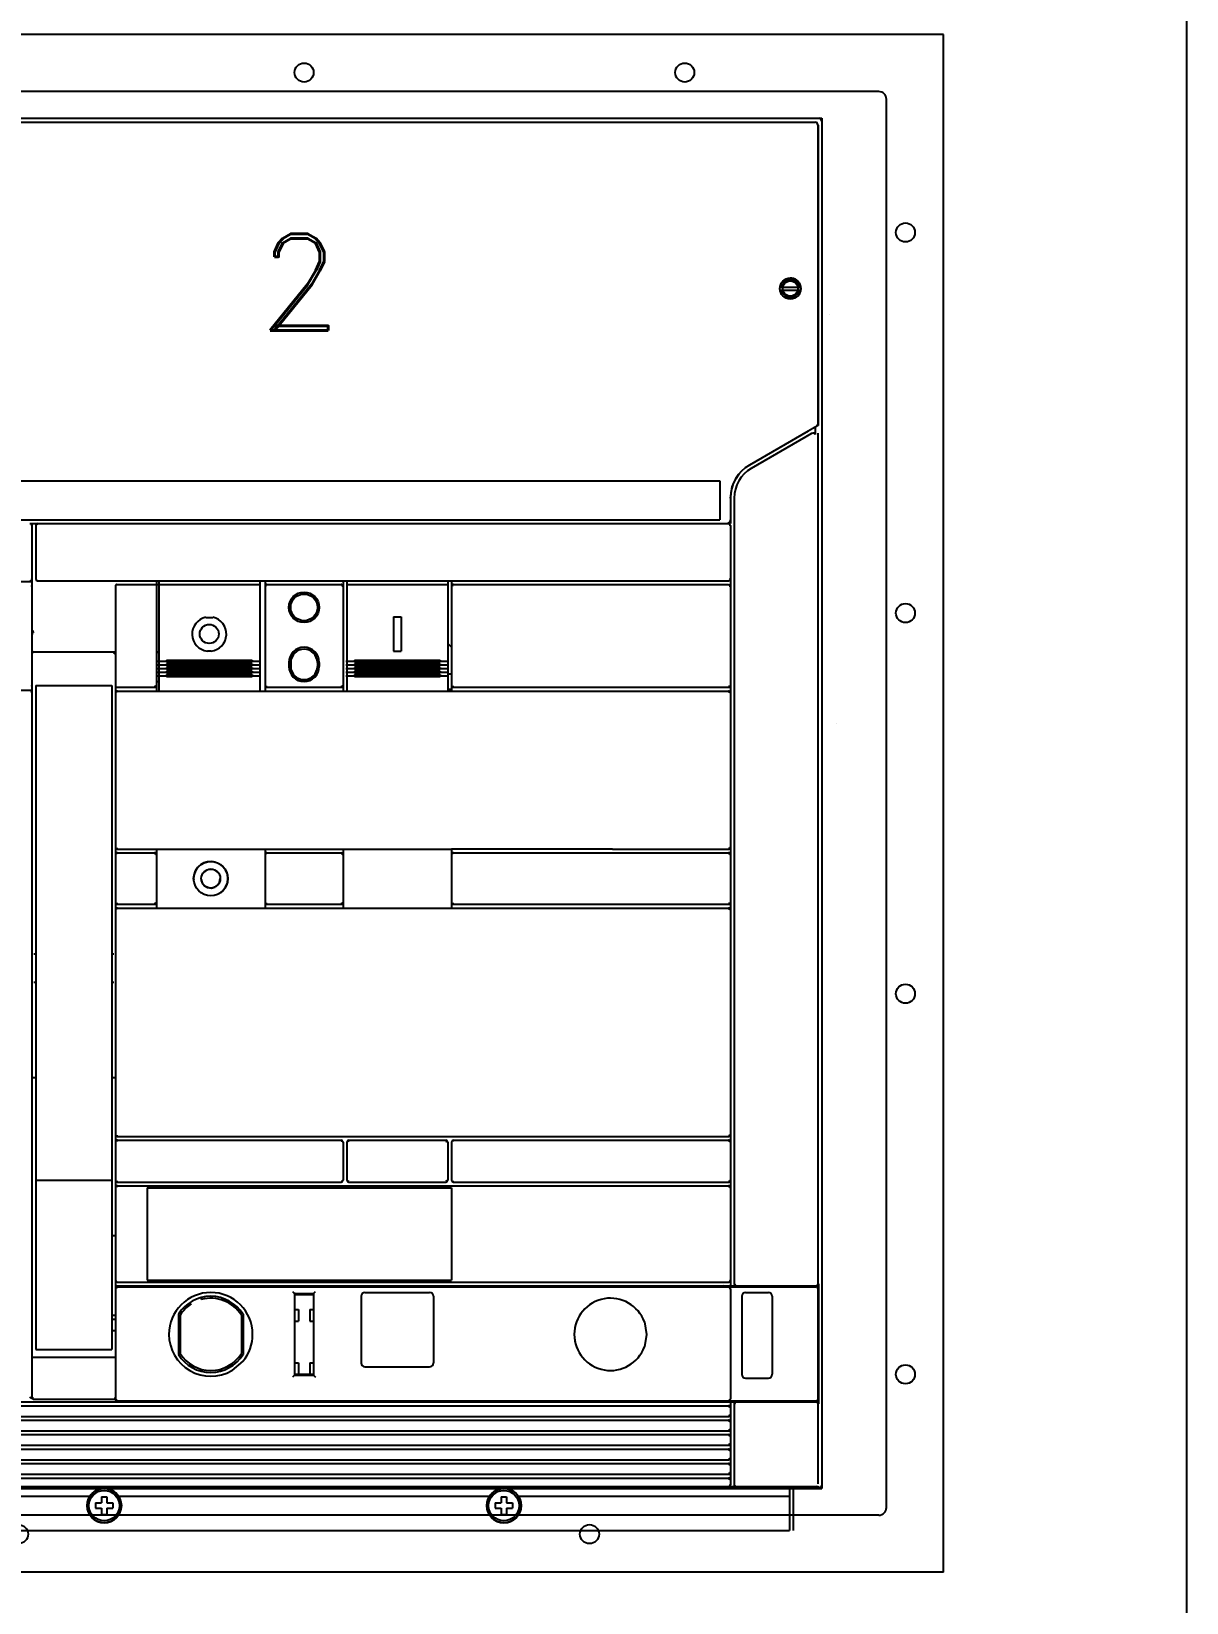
# Model space of a CAD drawing. Header units: inches. Extents: x 6 to 369, y -225 to 2.
# Drawn here: x 132.64 to 144.59, y -37.52 to -21.26 of the extents above; entities that cross this region are included whole.
import ezdxf
from ezdxf.enums import TextEntityAlignment as Align

# ---------------------------------------------------------------- set-up
doc = ezdxf.new("R2010")
doc.units = ezdxf.units.IN
doc.header["$MEASUREMENT"] = 0
doc.linetypes.add('DOT2', pattern=[0.125, 0, -0.125])
doc.linetypes.add('HIDDEN2', pattern=[0.1875, 0.125, -0.0625])
for name, color, linetype in [('Cabinet', 253, 'HIDDEN2'), ('CB_E3_W_HR_3P', 10, 'Continuous'), ('CB_E3_W_HR_3P_DOOR_CUTOUT_FLUSH&EXTENDED_NO-FLANGE', 255, 'Continuous'), ('CB_E3_W_HR_3P_DOOR_CUTOUT_FLUSH_FLANGED', 2, 'Continuous'), ('D', 3, 'Continuous')]:
    doc.layers.add(name, color=color, linetype=linetype)
doc.styles.add('ROMAND', font='ROMAND.shx')

# ---------------------------------------------------------------- blocks, each defined once
blk = doc.blocks.new('A$C065B1C50')
at = {"layer": 'CB_E3_W_HR_3P'}
for centre in [(3.465, 15.512), (7.402, 15.512), (11.339, 15.512), (0.768, 14.626), (1.181, 13.858), (13.622, 13.858), (1.181, 9.921), (13.622, 9.921), (1.181, 5.984), (13.622, 5.984), (1.181, 2.047), (13.622, 2.047), (0.768, 1.28), (4.449, 0.394), (10.354, 0.394)]:
    blk.add_circle(centre, 0.0984, dxfattribs=at)
at = {"layer": 'CB_E3_W_HR_3P_DOOR_CUTOUT_FLUSH&EXTENDED_NO-FLANGE'}
for p, q in [((13.346, 15.315), (1.457, 15.315)), ((1.378, 0.669), (1.378, 15.236)), ((13.425, 0.669), (13.425, 15.236)), ((13.346, 0.591), (1.457, 0.591))]:
    blk.add_line(p, q, dxfattribs=at)
for centre, start, end in [((1.457, 15.236), 89.9998, 180.0002), ((13.346, 15.236), 0, 90), ((1.457, 0.669), 179.9998, 270.0002), ((13.346, 0.669), 269.9998, 0.0002)]:
    blk.add_arc(centre, 0.0787, start, end, dxfattribs=at)
at = {"layer": 'CB_E3_W_HR_3P_DOOR_CUTOUT_FLUSH_FLANGED'}
for p, q in [((0, 0), (0, 15.906)), ((14.016, 15.906), (0, 15.906)), ((14.016, 0), (14.016, 15.906)), ((14.016, 0), (0, 0))]:
    blk.add_line(p, q, dxfattribs=at)

msp = doc.modelspace()

# ---------------------------------------------------------------- linework, layer by layer
at = {"layer": 'Cabinet', "color": 7, "linetype": 'DOT2'}
for p, q in [((130.1084, -22.16254), (140.81707, -22.16254)), ((130.1084, -22.16254), (140.81707, -22.16254)), ((140.81707, -22.16254), (140.81707, -36.33577)), ((140.81707, -22.16254), (140.81707, -22.16254))]:
    msp.add_line(p, q, dxfattribs=at)
at = {"layer": 'CB_E3_W_HR_3P', "color": 7}
for p, q in [((130.26163, -22.20191), (140.66384, -22.20191)), ((130.44305, -22.16254), (140.48242, -22.16254)), ((130.44305, -22.16254), (140.48242, -22.16254)), ((140.48242, -22.16254), (140.78558, -22.16254)), ((140.48242, -22.16254), (140.81707, -22.16254)), ((140.66384, -22.20191), (140.74912, -22.20191)), ((140.74821, -22.20327), (140.74985, -22.20327)), ((140.77668, -22.22947), (140.7777, -22.22947)), ((140.7777, -22.22947), (140.7777, -25.32462)), ((140.78072, -22.23412), (140.78072, -25.33878)), ((140.81707, -22.16254), (140.81707, -36.33577)), ((140.81707, -22.19403), (140.81707, -36.30428)), ((140.56881, -23.85545), (140.56936, -23.85545)), ((140.59004, -23.88498), (140.59123, -23.88498)), ((140.38821, -23.9086), (140.59631, -23.9086)), ((140.38821, -23.9401), (140.59631, -23.9401)), ((140.39333, -23.96372), (140.39448, -23.96372)), ((140.41526, -23.99325), (140.41571, -23.99325)), ((140.56814, -23.99325), (140.56834, -23.99325)), ((140.58968, -23.96372), (140.59028, -23.96372)), ((140.89581, -24.19289), (140.89585, -24.19289)), ((140.77992, -25.33925), (140.74987, -25.3566)), ((140.7777, -25.32462), (140.77668, -25.3252)), ((140.7811, -25.33857), (140.77992, -25.33925)), ((140.67762, -25.39831), (140.06904, -25.74968)), ((140.65199, -25.45857), (140.08872, -25.78377)), ((140.71106, -25.42447), (140.65199, -25.45857)), ((140.74987, -25.3566), (140.67762, -25.39831)), ((140.74987, -25.3566), (140.7183, -25.37483)), ((140.74987, -25.3566), (140.74987, -25.43326)), ((140.7777, -25.41927), (140.7777, -34.21468)), ((131.16155, -25.91451), (139.76392, -25.91451)), ((139.76392, -25.91451), (139.76392, -26.31608)), ((139.87218, -26.09063), (139.87218, -26.31608)), ((139.91155, -26.09063), (139.91155, -34.21963)), ((131.16155, -26.31608), (139.76392, -26.31608)), ((139.87218, -26.31608), (139.87218, -26.35546)), ((132.62809, -26.35545), (132.70683, -26.35545)), ((132.64777, -26.35546), (132.70683, -26.35546)), ((132.64777, -26.35546), (132.64777, -26.37514)), ((132.64777, -26.37514), (132.64777, -26.92632)), ((132.69276, -26.3654), (132.68714, -26.37514)), ((132.68714, -26.37514), (132.68714, -26.91451)), ((132.70637, -26.36221), (132.69276, -26.3654)), ((132.70683, -26.35546), (139.8525, -26.35546)), ((134.3994, -26.35545), (134.42197, -26.35545)), ((136.50351, -26.35545), (136.52608, -26.35545)), ((138.58449, -26.35545), (138.65215, -26.35545)), ((139.8525, -26.35546), (139.87218, -26.35546)), ((139.8525, -26.35546), (139.86258, -26.36122)), ((139.86258, -26.36122), (139.86612, -26.37514)), ((139.87218, -26.37514), (139.87218, -26.91451)), ((131.05722, -26.95388), (132.64777, -26.95388)), ((132.62809, -26.94601), (132.64777, -26.94601)), ((132.64777, -26.92632), (132.64777, -26.98538)), ((132.64777, -26.95388), (132.64777, -27.00506)), ((132.68714, -26.91451), (132.68714, -26.92632)), ((132.68714, -26.92632), (132.69276, -26.93261)), ((132.69276, -26.93261), (132.69699, -26.93617)), ((132.70683, -26.94601), (139.8525, -26.94601)), ((133.93714, -26.94601), (133.93714, -26.99325)), ((133.96077, -26.94601), (133.96077, -26.98538)), ((135.00407, -26.94601), (135.00407, -26.98538)), ((135.05919, -26.94601), (135.05919, -27.00506)), ((135.86628, -26.94601), (135.86628, -27.00506)), ((135.90565, -26.94601), (135.90565, -26.98538)), ((136.94896, -26.94601), (136.94896, -26.98538)), ((136.98833, -26.94601), (136.98833, -27.00506)), ((139.8525, -26.946), (139.85298, -26.946)), ((139.87218, -26.92396), (139.86666, -26.93255)), ((139.87218, -26.91451), (139.87218, -26.92632)), ((139.87218, -26.92632), (139.87218, -27.00506)), ((132.64777, -26.98538), (132.64777, -27.00506)), ((132.64777, -27.00506), (132.64777, -28.02868)), ((133.51392, -26.99325), (133.51392, -28.02868)), ((133.52179, -26.98538), (133.52371, -26.98538)), ((133.52371, -26.98538), (133.91726, -26.98538)), ((133.91726, -26.98538), (133.92927, -26.98538)), ((133.93714, -26.98538), (133.96077, -26.98538)), ((133.93714, -26.99325), (133.93714, -28.02868)), ((133.96077, -26.98538), (133.96077, -27.04292)), ((133.96077, -26.98538), (135.00407, -26.98538)), ((133.96077, -27.04292), (133.96077, -27.96177)), ((135.00407, -26.98538), (135.00407, -27.04292)), ((135.00407, -27.04292), (135.00407, -27.96177)), ((135.05919, -27.00506), (135.05919, -28.02868)), ((135.06901, -26.99114), (135.06402, -27.00506)), ((135.07888, -26.98538), (135.06901, -26.99114)), ((135.07888, -26.98538), (135.84659, -26.98538)), ((135.84659, -26.98538), (135.85646, -26.99114)), ((135.85646, -26.99114), (135.85957, -27.00506)), ((135.86628, -27.00506), (135.86628, -28.02868)), ((135.90565, -26.98538), (135.90565, -27.04292)), ((135.90565, -26.98538), (136.94896, -26.98538)), ((135.90565, -27.04292), (135.90565, -27.96177)), ((136.94896, -26.98538), (136.94896, -27.04292)), ((136.94896, -27.04292), (136.94896, -27.96177)), ((136.98833, -27.00506), (136.98833, -28.02868)), ((136.99825, -26.99114), (136.99315, -27.00506)), ((137.00801, -26.98538), (136.99825, -26.99114)), ((137.00801, -26.98538), (139.8525, -26.98538)), ((139.8525, -26.98538), (139.85274, -26.98538)), ((139.8525, -26.98538), (139.86258, -26.99114)), ((139.86258, -26.99114), (139.86612, -27.00506)), ((139.87218, -27.00506), (139.87218, -28.02868)), ((132.64777, -27.20978), (132.64777, -27.47094)), ((134.44564, -27.32388), (134.44635, -27.3272)), ((134.44635, -27.3272), (134.51849, -27.3272)), ((134.5192, -27.32388), (134.51849, -27.3272)), ((136.38793, -27.32002), (136.38793, -27.67436)), ((136.38793, -27.32002), (136.46667, -27.32002)), ((136.46667, -27.32002), (136.46667, -27.67436)), ((132.6678, -27.47093), (132.64777, -27.47093)), ((136.94896, -27.59562), (136.98833, -27.63379)), ((132.66746, -27.68222), (133.51392, -27.68222)), ((133.96077, -27.67436), (133.93714, -27.69726)), ((133.95092, -27.77955), (135.01392, -27.77955)), ((134.03951, -27.76878), (134.03951, -27.7897)), ((134.03951, -27.76878), (134.92533, -27.76878)), ((134.46274, -27.67044), (134.46243, -27.67322)), ((134.46274, -27.67044), (134.5021, -27.67044)), ((134.5021, -27.67044), (134.50241, -27.67322)), ((134.92533, -27.76878), (134.92533, -27.7897)), ((135.89581, -27.77955), (136.9588, -27.77955)), ((135.98439, -27.76878), (135.98439, -27.7897)), ((135.98439, -27.76878), (136.87022, -27.76878)), ((136.38793, -27.67436), (136.46667, -27.67436)), ((136.87022, -27.76878), (136.87022, -27.7897)), ((133.95092, -27.81766), (135.01392, -27.81766)), ((133.95092, -27.85525), (135.01392, -27.85525)), ((133.95092, -27.89224), (135.01392, -27.89224)), ((133.95092, -27.92857), (135.01392, -27.92857)), ((134.03951, -27.7897), (134.92533, -27.7897)), ((134.03951, -27.8067), (134.03951, -27.82787)), ((134.03951, -27.8067), (134.92533, -27.8067)), ((134.03951, -27.82787), (134.92533, -27.82787)), ((134.03951, -27.84411), (134.03951, -27.86457)), ((134.03951, -27.84411), (134.92533, -27.84411)), ((134.03951, -27.86457), (134.92533, -27.86457)), ((134.03951, -27.88095), (134.03951, -27.90117)), ((134.03951, -27.88095), (134.92533, -27.88095)), ((134.03951, -27.90117), (134.92533, -27.90117)), ((134.03951, -27.91716), (134.03951, -27.9378)), ((134.03951, -27.91716), (134.92533, -27.91716)), ((134.03951, -27.9378), (134.92533, -27.9378)), ((134.92533, -27.8067), (134.92533, -27.82787)), ((134.92533, -27.84411), (134.92533, -27.86457)), ((134.92533, -27.88095), (134.92533, -27.90117)), ((134.92533, -27.91716), (134.92533, -27.9378)), ((135.30525, -27.79247), (135.30525, -27.83184)), ((135.32494, -27.79247), (135.32494, -27.83184)), ((135.60053, -27.79247), (135.60053, -27.83184)), ((135.62022, -27.79247), (135.62022, -27.83184)), ((135.89581, -27.81766), (136.9588, -27.81766)), ((135.89581, -27.85525), (136.9588, -27.85525)), ((135.89581, -27.89224), (136.9588, -27.89224)), ((135.89581, -27.92857), (136.9588, -27.92857)), ((135.98439, -27.7897), (136.87022, -27.7897)), ((135.98439, -27.8067), (135.98439, -27.82788)), ((135.98439, -27.8067), (136.87022, -27.8067)), ((135.98439, -27.82788), (136.87022, -27.82788)), ((135.98439, -27.84411), (135.98439, -27.86457)), ((135.98439, -27.84411), (136.87022, -27.84411)), ((135.98439, -27.86457), (136.87022, -27.86457)), ((135.98439, -27.88095), (135.98439, -27.90117)), ((135.98439, -27.88095), (136.87022, -27.88095)), ((135.98439, -27.90117), (136.87022, -27.90117)), ((135.98439, -27.91716), (135.98439, -27.9378)), ((135.98439, -27.91716), (136.87022, -27.91716)), ((135.98439, -27.9378), (136.87022, -27.9378)), ((136.87022, -27.8067), (136.87022, -27.82788)), ((136.87022, -27.84411), (136.87022, -27.86457)), ((136.87022, -27.88095), (136.87022, -27.90117)), ((136.87022, -27.91716), (136.87022, -27.9378)), ((136.94896, -27.91058), (136.98833, -27.91058)), ((131.05722, -28.07986), (132.64777, -28.07986)), ((132.64777, -28.02868), (132.64777, -28.07986)), ((132.64777, -28.07986), (132.64777, -28.10743)), ((132.64777, -28.10743), (132.64777, -35.39089)), ((132.68714, -28.02864), (132.68714, -28.06801)), ((132.68714, -28.02864), (133.47455, -28.02864)), ((132.68714, -28.06801), (132.68714, -33.14675)), ((133.47455, -28.02864), (133.47455, -28.06801)), ((133.47455, -28.06801), (133.47455, -33.14675)), ((133.51392, -28.02868), (133.51392, -28.03852)), ((133.51392, -28.03852), (133.51392, -28.10743)), ((133.51958, -28.09765), (133.51392, -28.10743)), ((133.51392, -28.10743), (133.51392, -29.70191)), ((133.53332, -28.09258), (133.51958, -28.09765)), ((133.52376, -28.04837), (133.91746, -28.04837)), ((133.53339, -28.08774), (133.5336, -28.08774)), ((133.5336, -28.08774), (139.8525, -28.08774)), ((133.93129, -28.03858), (133.91724, -28.04352)), ((133.93714, -28.02868), (133.93129, -28.03858)), ((133.93714, -27.98932), (133.96077, -27.98932)), ((133.93714, -28.02869), (133.93714, -28.08774)), ((133.96077, -27.96177), (133.96077, -28.01558)), ((133.96077, -28.01558), (133.96077, -28.08774)), ((135.00407, -27.96177), (135.00407, -28.01558)), ((135.00407, -28.01558), (135.00407, -28.08774)), ((135.05919, -28.02868), (135.05919, -28.08774)), ((135.05919, -28.02868), (135.06494, -28.03851)), ((135.06494, -28.03851), (135.07881, -28.04161)), ((135.07888, -28.04837), (135.84659, -28.04837)), ((135.86053, -28.03851), (135.84665, -28.04352)), ((135.86628, -28.02868), (135.86053, -28.03851)), ((135.86628, -28.02869), (135.86628, -28.08774)), ((135.90565, -27.96177), (135.90565, -28.01558)), ((135.90565, -28.01558), (135.90565, -28.08774)), ((136.94896, -27.96177), (136.94896, -28.01558)), ((136.94896, -28.01558), (136.94896, -28.08774)), ((136.94896, -28.06806), (136.98833, -28.06806)), ((136.98833, -28.02868), (136.98833, -28.08774)), ((136.98833, -28.02868), (136.99418, -28.03858)), ((136.99418, -28.03858), (137.00827, -28.04161)), ((137.00801, -28.04837), (139.8525, -28.04837)), ((139.8525, -28.04837), (139.85298, -28.04837)), ((139.8525, -28.08774), (139.85298, -28.08774)), ((139.85313, -28.09258), (139.86666, -28.09774)), ((139.86666, -28.03836), (139.85322, -28.04161)), ((139.87218, -28.02868), (139.86666, -28.03836)), ((139.86666, -28.09774), (139.87218, -28.10743)), ((139.87218, -28.02868), (139.87218, -28.10743)), ((139.87218, -28.10743), (139.87218, -29.70191)), ((140.97455, -28.42238), (140.97455, -28.42245)), ((133.51392, -29.70191), (133.51958, -29.71168)), ((133.51392, -29.70191), (133.51392, -29.78065)), ((133.51958, -29.71168), (133.53328, -29.71484)), ((133.5335, -29.7216), (133.5336, -29.7216)), ((133.5336, -29.7216), (133.93714, -29.72172)), ((133.93714, -29.72172), (133.93714, -29.78065)), ((133.93714, -29.7218), (134.96791, -29.7218)), ((134.39939, -29.7216), (135.86628, -29.72172)), ((135.05919, -29.72165), (135.05919, -29.78065)), ((135.86628, -29.72172), (135.86628, -29.78065)), ((135.86628, -29.7218), (136.98833, -29.7218)), ((138.65216, -29.7216), (136.98833, -29.72168)), ((136.98833, -29.72168), (136.98833, -29.78065)), ((138.65216, -29.7216), (139.8525, -29.7216)), ((139.8525, -29.7216), (139.85298, -29.7216)), ((139.86666, -29.71159), (139.85322, -29.71484)), ((139.87218, -29.70191), (139.86666, -29.71159)), ((139.87218, -29.70191), (139.87218, -29.78065)), ((133.51958, -29.77088), (133.51392, -29.78065)), ((133.51392, -29.78065), (133.51392, -30.27278)), ((133.53332, -29.76581), (133.51958, -29.77088)), ((133.53339, -29.76097), (133.5336, -29.76097)), ((133.5336, -29.76097), (133.91746, -29.76097)), ((133.54976, -29.76097), (133.56884, -29.76097)), ((133.9172, -29.76772), (133.93129, -29.77075)), ((133.93129, -29.77075), (133.93714, -29.78065)), ((133.93714, -29.78065), (133.93714, -30.27278)), ((135.06494, -29.77082), (135.05919, -29.78065)), ((135.05919, -29.78065), (135.05919, -30.27278)), ((135.07882, -29.76581), (135.06494, -29.77082)), ((135.07888, -29.76097), (135.84659, -29.76097)), ((135.84666, -29.76772), (135.86053, -29.77082)), ((135.86053, -29.77082), (135.86628, -29.78065)), ((135.86628, -29.78065), (135.86628, -30.27278)), ((136.99418, -29.77075), (136.98833, -29.78065)), ((136.98833, -29.78065), (136.98833, -30.27278)), ((137.00823, -29.76581), (136.99418, -29.77075)), ((137.00801, -29.76097), (139.8525, -29.76097)), ((139.8525, -29.76097), (139.85298, -29.76097)), ((139.85313, -29.76581), (139.86666, -29.77097)), ((139.86666, -29.77097), (139.87218, -29.78065)), ((139.87218, -29.78065), (139.87218, -30.27278)), ((134.62126, -29.90843), (134.62133, -29.90843)), ((133.51392, -30.27278), (133.51958, -30.28255)), ((133.51392, -30.27278), (133.51392, -30.35152)), ((133.51958, -30.34175), (133.51392, -30.35152)), ((133.51392, -30.35152), (133.51392, -32.67435)), ((133.51958, -30.28255), (133.53328, -30.28571)), ((133.53332, -30.33667), (133.51958, -30.34175)), ((133.53339, -30.33183), (133.5336, -30.33183)), ((133.5335, -30.29246), (133.5336, -30.29246)), ((133.5336, -30.29246), (133.91746, -30.29246)), ((133.5336, -30.33183), (133.93714, -30.33183)), ((133.93129, -30.28268), (133.91724, -30.28762)), ((133.93714, -30.27278), (133.93129, -30.28268)), ((133.93714, -30.27278), (133.93714, -30.33191)), ((133.93714, -30.33204), (135.05919, -30.33204)), ((135.05919, -30.27278), (135.05919, -30.33193)), ((135.05919, -30.27278), (135.06494, -30.2826)), ((135.05919, -30.33183), (135.86628, -30.33183)), ((135.06494, -30.2826), (135.07881, -30.28571)), ((135.07888, -30.29246), (135.84659, -30.29246)), ((135.86053, -30.2826), (135.84665, -30.28762)), ((135.86628, -30.27278), (135.86053, -30.2826)), ((135.86628, -30.27278), (135.86628, -30.33191)), ((135.86628, -30.33204), (136.98833, -30.33204)), ((136.98833, -30.27278), (136.98833, -30.33193)), ((136.98833, -30.27278), (136.99418, -30.28268)), ((136.98833, -30.33183), (139.8525, -30.33183)), ((136.99418, -30.28268), (137.00827, -30.28571)), ((137.00801, -30.29246), (139.8525, -30.29246)), ((138.28341, -30.33183), (138.65218, -30.33183)), ((139.8525, -30.29246), (139.85298, -30.29246)), ((139.8525, -30.33183), (139.85298, -30.33183)), ((139.85313, -30.33667), (139.86666, -30.34183)), ((139.86666, -30.28246), (139.85322, -30.28571)), ((139.87218, -30.27278), (139.86666, -30.28246)), ((139.86666, -30.34183), (139.87218, -30.35152)), ((139.87218, -30.27278), (139.87218, -30.35152)), ((139.87218, -30.35152), (139.87218, -32.67435)), ((132.66746, -30.80427), (132.68714, -30.80427)), ((133.47455, -30.80427), (133.49423, -30.80427)), ((132.66746, -31.09955), (132.68714, -31.09955)), ((133.47455, -31.09955), (133.49423, -31.09955)), ((132.64777, -32.0838), (132.66746, -32.0838)), ((132.66746, -32.0838), (132.68714, -32.0838)), ((133.47455, -32.0838), (133.49423, -32.0838)), ((133.49423, -32.0838), (133.51392, -32.0838)), ((133.51392, -32.67435), (133.51958, -32.68412)), ((133.51392, -32.67435), (133.51392, -32.75309)), ((133.51958, -32.74332), (133.51392, -32.75309)), ((133.51392, -32.75309), (133.51392, -33.14679)), ((133.51958, -32.68412), (133.53328, -32.68728)), ((133.53332, -32.73825), (133.51958, -32.74332)), ((133.53339, -32.73341), (133.5336, -32.73341)), ((133.5335, -32.69404), (133.5336, -32.69404)), ((133.5336, -32.69404), (139.8525, -32.69404)), ((133.5336, -32.73341), (135.84659, -32.73341)), ((135.84665, -32.73825), (135.86053, -32.74326)), ((135.86053, -32.74326), (135.86628, -32.75309)), ((135.86628, -32.75309), (135.86628, -33.14679)), ((135.90565, -32.75309), (135.90565, -33.14679)), ((135.92539, -32.74304), (135.91549, -32.74325)), ((135.91549, -32.74325), (135.91716, -32.74485)), ((135.92539, -32.74304), (135.91716, -32.74485)), ((135.92533, -32.73341), (136.92927, -32.73341)), ((136.92943, -32.74304), (136.93911, -32.74325)), ((136.92943, -32.74304), (136.93769, -32.74487)), ((136.93769, -32.74487), (136.93948, -32.75309)), ((136.93911, -32.74325), (136.93948, -32.75309)), ((136.94896, -32.75309), (136.94896, -33.14679)), ((136.99418, -32.74319), (136.98833, -32.75309)), ((136.98833, -32.75309), (136.98833, -33.14679)), ((137.00823, -32.73825), (136.99418, -32.74319)), ((137.00801, -32.73341), (139.8525, -32.73341)), ((139.8525, -32.69404), (139.85298, -32.69404)), ((139.8525, -32.73341), (139.85298, -32.73341)), ((139.85313, -32.73825), (139.86666, -32.74341)), ((139.86666, -32.68403), (139.85322, -32.68728)), ((139.87218, -32.67435), (139.86666, -32.68403)), ((139.86666, -32.74341), (139.87218, -32.75309)), ((139.87218, -32.67435), (139.87218, -32.75309)), ((139.87218, -32.75309), (139.87218, -33.14679)), ((132.68714, -33.14675), (132.68714, -34.2323)), ((132.68714, -33.14675), (133.47455, -33.14675)), ((133.47455, -33.14675), (133.47455, -34.2323)), ((133.51392, -33.14679), (133.51958, -33.15656)), ((133.51392, -33.14679), (133.51392, -33.22553)), ((135.86628, -33.14679), (135.86053, -33.15662)), ((136.93948, -33.14679), (136.93769, -33.15501)), ((136.93948, -33.14679), (136.93911, -33.15663)), ((136.98833, -33.14679), (136.99418, -33.15669)), ((139.87218, -33.14679), (139.86666, -33.15647)), ((139.87218, -33.14679), (139.87218, -33.22553)), ((133.51958, -33.21576), (133.51392, -33.22553)), ((133.51392, -33.22553), (133.51392, -34.18026)), ((133.51958, -33.15656), (133.53328, -33.15972)), ((133.53332, -33.21069), (133.51958, -33.21576)), ((133.53339, -33.20585), (133.5336, -33.20585)), ((133.5335, -33.16648), (133.5336, -33.16648)), ((133.5336, -33.16648), (135.84659, -33.16648)), ((133.5336, -33.20585), (133.83908, -33.20585)), ((133.83872, -33.22553), (136.98833, -33.22553)), ((133.83872, -33.22553), (133.83872, -34.18026)), ((133.83908, -33.20585), (136.98799, -33.20585)), ((135.86053, -33.15662), (135.84666, -33.15972)), ((135.91716, -33.15503), (135.91549, -33.15664)), ((135.91549, -33.15664), (135.92539, -33.15685)), ((135.91716, -33.15503), (135.92539, -33.15685)), ((135.92533, -33.16648), (136.92927, -33.16648)), ((136.93769, -33.15501), (136.92943, -33.15684)), ((136.93911, -33.15663), (136.92943, -33.15684)), ((136.98799, -33.20585), (139.8525, -33.20585)), ((136.98833, -33.22553), (136.98833, -34.18026)), ((136.99418, -33.15669), (137.00827, -33.15972)), ((137.00801, -33.16648), (139.8525, -33.16648)), ((139.8525, -33.16648), (139.85298, -33.16648)), ((139.8525, -33.20585), (139.85298, -33.20585)), ((139.85313, -33.21069), (139.86666, -33.21585)), ((139.86666, -33.15647), (139.85322, -33.15972)), ((139.86666, -33.21585), (139.87218, -33.22553)), ((139.87218, -33.22553), (139.87218, -34.18223)), ((133.47455, -33.71761), (133.51392, -33.71761)), ((132.68714, -34.2323), (132.68714, -34.89747)), ((133.47455, -34.2323), (133.47455, -34.89747)), ((133.51392, -34.18026), (133.5204, -34.19486)), ((133.51392, -34.18026), (133.51392, -34.23931)), ((133.51392, -34.23931), (133.53318, -34.23931)), ((133.51392, -34.23931), (133.51392, -34.25112)), ((133.51392, -34.25112), (133.51392, -34.26884)), ((133.51392, -34.26884), (133.51392, -35.39089)), ((133.52365, -34.25492), (133.51874, -34.26884)), ((133.5336, -34.24915), (133.52365, -34.25492)), ((133.53318, -34.23931), (139.85346, -34.23931)), ((133.53348, -34.19994), (133.83904, -34.19994)), ((133.5336, -34.24915), (139.8525, -34.24915)), ((133.83872, -34.18026), (136.98833, -34.18026)), ((133.83904, -34.19994), (136.98802, -34.19994)), ((133.96667, -34.23931), (133.96667, -34.24915)), ((134.39974, -34.23931), (134.39974, -34.24915)), ((136.98802, -34.19994), (139.8526, -34.19994)), ((137.43124, -34.23931), (137.43124, -34.24915)), ((137.88399, -34.23931), (137.88399, -34.24915)), ((139.8525, -34.24915), (140.65952, -34.24915)), ((139.8525, -34.24915), (139.86258, -34.25492)), ((139.8526, -34.19994), (139.85447, -34.19994)), ((139.85346, -34.23931), (139.87218, -34.23931)), ((139.86258, -34.25492), (139.86612, -34.26884)), ((139.87218, -34.18223), (139.87218, -34.23931)), ((139.87218, -34.23931), (139.93124, -34.23931)), ((139.87218, -34.26884), (139.87218, -35.41057)), ((139.91833, -34.21963), (139.9214, -34.23355)), ((139.9214, -34.23355), (139.93124, -34.23931)), ((139.93124, -34.23931), (140.66184, -34.23931)), ((140.65952, -34.24915), (140.75795, -34.24915)), ((140.65959, -34.23931), (140.65959, -34.24915)), ((140.66184, -34.23931), (140.76024, -34.23931)), ((140.66411, -34.23931), (140.66411, -34.24915)), ((140.76024, -34.23931), (140.76255, -34.23931)), ((140.77763, -34.26884), (140.77763, -35.41057)), ((140.77992, -34.21963), (140.78224, -34.21963)), ((140.78224, -34.21963), (140.78224, -35.45978)), ((134.26719, -34.42632), (134.29646, -34.42632)), ((134.39974, -34.36545), (134.39974, -34.38045)), ((135.36431, -34.31805), (135.56116, -34.31805)), ((135.36431, -34.31805), (135.36431, -35.16451)), ((135.36431, -34.32789), (135.56116, -34.32789)), ((135.56116, -34.31805), (135.56116, -35.16451)), ((136.05329, -34.34758), (136.05329, -35.03656)), ((136.09266, -34.30821), (136.76195, -34.30821)), ((136.80132, -34.34758), (136.80132, -35.03656)), ((139.99029, -34.34758), (139.99029, -35.15467)), ((140.02966, -34.30821), (140.26588, -34.30821)), ((140.30525, -34.34758), (140.30525, -35.15467)), ((133.47455, -34.54438), (133.51392, -34.54438)), ((133.47455, -34.58375), (133.51392, -34.58375)), ((134.16352, -34.5339), (134.16352, -34.94868)), ((134.18124, -34.54268), (134.18124, -34.93989)), ((134.8151, -34.54268), (134.8151, -34.93989)), ((134.83281, -34.53389), (134.83281, -34.94869)), ((135.36431, -34.48537), (135.40368, -34.48537)), ((135.36431, -34.60348), (135.40368, -34.60348)), ((135.40368, -34.48537), (135.40368, -34.60348)), ((135.52179, -34.48537), (135.56116, -34.48537)), ((135.52179, -34.48537), (135.52179, -34.60348)), ((135.52179, -34.60348), (135.56116, -34.60348)), ((138.983, -34.6135), (139.00604, -34.74146)), ((133.47455, -34.70187), (133.51392, -34.70187)), ((139.00604, -34.74146), (138.98283, -34.86892)), ((132.68714, -34.89747), (133.47455, -34.89747)), ((132.64777, -34.9775), (132.66746, -34.9775)), ((132.66746, -34.9775), (133.49423, -34.9775)), ((133.49423, -34.9775), (133.51392, -34.9775)), ((134.82945, -35.02023), (134.7147, -35.11636)), ((135.36431, -35.03656), (135.40368, -35.03656)), ((135.40368, -35.03656), (135.40368, -35.15467)), ((135.52179, -35.03656), (135.56116, -35.03656)), ((135.52179, -35.03656), (135.52179, -35.15467)), ((136.09266, -35.07593), (136.76195, -35.07593)), ((135.36431, -35.16451), (135.3446, -35.18419)), ((135.36431, -35.15467), (135.56116, -35.15467)), ((135.36431, -35.16451), (135.56116, -35.16451)), ((135.56116, -35.16451), (135.58087, -35.18419)), ((140.02966, -35.19404), (140.26588, -35.19404)), ((132.64777, -35.39089), (132.65354, -35.39496)), ((132.65354, -35.39496), (132.65762, -35.40073)), ((132.66155, -35.41057), (133.49423, -35.41057)), ((133.51392, -35.38618), (133.50407, -35.40073)), ((133.51392, -35.39089), (133.51392, -35.42041)), ((133.51392, -35.42041), (133.51392, -35.4401)), ((133.52037, -35.41057), (133.52365, -35.42449)), ((133.52365, -35.42449), (133.5336, -35.43026)), ((139.86258, -35.42449), (139.8525, -35.43026)), ((139.86736, -35.41057), (139.86258, -35.42449)), ((131.07297, -35.4401), (133.51392, -35.4401)), ((131.07297, -35.47947), (139.8525, -35.47947)), ((131.07297, -35.58971), (139.8525, -35.58971)), ((133.51392, -35.4401), (139.85346, -35.4401)), ((133.5336, -35.43026), (139.8525, -35.43026)), ((133.96667, -35.43026), (133.96667, -35.4401)), ((134.39974, -35.43026), (134.39974, -35.4401)), ((137.43124, -35.43026), (137.43124, -35.4401)), ((137.88399, -35.43026), (137.88399, -35.4401)), ((139.8525, -35.43026), (140.65952, -35.43026)), ((139.8525, -35.47947), (139.85298, -35.47947)), ((139.8525, -35.58971), (139.85274, -35.58971)), ((139.85313, -35.48431), (139.86666, -35.48947)), ((139.86666, -35.5797), (139.85322, -35.58295)), ((139.85346, -35.4401), (139.87218, -35.4401)), ((139.86666, -35.48947), (139.87218, -35.49915)), ((139.87218, -35.57002), (139.86666, -35.5797)), ((139.87218, -35.4401), (139.93124, -35.4401)), ((139.87218, -35.4401), (139.87218, -35.49915)), ((139.87218, -35.49915), (139.87218, -35.57002)), ((139.87218, -35.57002), (139.87218, -35.64876)), ((139.91155, -35.45978), (139.91155, -36.28689)), ((139.9214, -35.44587), (139.91638, -35.45978)), ((139.93124, -35.4401), (139.9214, -35.44587)), ((139.93124, -35.4401), (140.66184, -35.4401)), ((140.65952, -35.43026), (140.75795, -35.43026)), ((140.65959, -35.43026), (140.65959, -35.4401)), ((140.66184, -35.4401), (140.76024, -35.4401)), ((140.66411, -35.43026), (140.66411, -35.4401)), ((140.76024, -35.4401), (140.76255, -35.4401)), ((140.7777, -35.45978), (140.7777, -36.2875)), ((140.77992, -35.45978), (140.78224, -35.45978)), ((131.07297, -35.62908), (139.8525, -35.62908)), ((131.07297, -35.73931), (139.8525, -35.73931)), ((139.8525, -35.62908), (139.85298, -35.62908)), ((139.8525, -35.73931), (139.85274, -35.73931)), ((139.85313, -35.63392), (139.86666, -35.63908)), ((139.86666, -35.72931), (139.85322, -35.73256)), ((139.86666, -35.63908), (139.87218, -35.64876)), ((139.87218, -35.71963), (139.86666, -35.72931)), ((139.87218, -35.64876), (139.87218, -35.71963)), ((139.87218, -35.71963), (139.87218, -35.79837)), ((131.07297, -35.77868), (139.8525, -35.77868)), ((131.07297, -35.88892), (139.8525, -35.88892)), ((139.8525, -35.77868), (139.85298, -35.77868)), ((139.8525, -35.88892), (139.85274, -35.88892)), ((139.85313, -35.78352), (139.86666, -35.78869)), ((139.86666, -35.87892), (139.85322, -35.88216)), ((139.86666, -35.78869), (139.87218, -35.79837)), ((139.87218, -35.86923), (139.86666, -35.87892)), ((139.87218, -35.79837), (139.87218, -35.86923)), ((139.87218, -35.86923), (139.87218, -35.94797)), ((131.07297, -35.92829), (139.8525, -35.92829)), ((131.07297, -36.03852), (139.8525, -36.03852)), ((139.8525, -35.92829), (139.85298, -35.92829)), ((139.8525, -36.03852), (139.85274, -36.03852)), ((139.85313, -35.93313), (139.86666, -35.93829)), ((139.86666, -36.02852), (139.85322, -36.03177)), ((139.86666, -35.93829), (139.87218, -35.94797)), ((139.87218, -36.01884), (139.86666, -36.02852)), ((139.87218, -35.94797), (139.87218, -36.01884)), ((139.87218, -36.01884), (139.87218, -36.09758)), ((131.07297, -36.07789), (139.8525, -36.07789)), ((131.07297, -36.18813), (139.8525, -36.18813)), ((131.07297, -36.2275), (139.8525, -36.2275)), ((139.8525, -36.07789), (139.85298, -36.07789)), ((139.8525, -36.18813), (139.85274, -36.18813)), ((139.8525, -36.2275), (139.85298, -36.2275)), ((139.85313, -36.08274), (139.86666, -36.0879)), ((139.85313, -36.23234), (139.86666, -36.2375)), ((139.86666, -36.17813), (139.85322, -36.18138)), ((139.86666, -36.0879), (139.87218, -36.09758)), ((139.87218, -36.16845), (139.86666, -36.17813)), ((139.86666, -36.2375), (139.87218, -36.24719)), ((139.87218, -36.09758), (139.87218, -36.16845)), ((139.87218, -36.16845), (139.87218, -36.24719)), ((130.21667, -36.31608), (140.7088, -36.31608)), ((130.44305, -36.33577), (140.48242, -36.33577)), ((130.44305, -36.33577), (140.48242, -36.33577)), ((139.86255, -36.31205), (139.8525, -36.31786)), ((139.8525, -36.31786), (139.8525, -36.31863)), ((139.86612, -36.29817), (139.86255, -36.31205)), ((139.87218, -36.24719), (139.87218, -36.29817)), ((139.87218, -36.29817), (139.87218, -36.29886)), ((139.91155, -36.28689), (139.91155, -36.2987)), ((139.91155, -36.29636), (139.91732, -36.30501)), ((139.91155, -36.2987), (139.91155, -36.29886)), ((139.91732, -36.30501), (139.9214, -36.30855)), ((139.93124, -36.31839), (139.93124, -36.31863)), ((139.96582, -36.31812), (140.59266, -36.31812)), ((140.48242, -36.33577), (140.48242, -36.41451)), ((140.48242, -36.33577), (140.78557, -36.33577)), ((140.48242, -36.33577), (140.81707, -36.33577)), ((140.48242, -36.33577), (140.48242, -36.76884)), ((140.52179, -36.33577), (140.52179, -36.76884)), ((140.7088, -36.31608), (140.7777, -36.31608)), ((140.77769, -36.31608), (140.81706, -36.33577)), ((130.44305, -36.41451), (133.2485, -36.41451)), ((133.30525, -36.48538), (133.30525, -36.5405)), ((133.30525, -36.48538), (133.36825, -36.48538)), ((133.30525, -36.48538), (133.30525, -36.5405)), ((133.30525, -36.48538), (133.36825, -36.48538)), ((133.30525, -36.5405), (133.36825, -36.5405)), ((133.30525, -36.5405), (133.36825, -36.5405)), ((133.36825, -36.42239), (133.42336, -36.42239)), ((133.36825, -36.42239), (133.36825, -36.48538)), ((133.36825, -36.42239), (133.42336, -36.42239)), ((133.36825, -36.42239), (133.36825, -36.48538)), ((133.36825, -36.5405), (133.36825, -36.60349)), ((133.36825, -36.5405), (133.36825, -36.60349)), ((133.42336, -36.42239), (133.42336, -36.48538)), ((133.42336, -36.42239), (133.42336, -36.48538)), ((133.42336, -36.48538), (133.48636, -36.48538)), ((133.42336, -36.48538), (133.48636, -36.48538)), ((133.42336, -36.5405), (133.48636, -36.5405)), ((133.42336, -36.5405), (133.42336, -36.60349)), ((133.42336, -36.5405), (133.48636, -36.5405)), ((133.42336, -36.5405), (133.42336, -36.60349)), ((133.48636, -36.48538), (133.48636, -36.5405)), ((133.48636, -36.48538), (133.48636, -36.5405)), ((133.54311, -36.41451), (137.38236, -36.41451)), ((137.43911, -36.48538), (137.5021, -36.48538)), ((137.43911, -36.48538), (137.43911, -36.5405)), ((137.43911, -36.48538), (137.5021, -36.48538)), ((137.43911, -36.48538), (137.43911, -36.5405)), ((137.43911, -36.5405), (137.5021, -36.5405)), ((137.43911, -36.5405), (137.5021, -36.5405)), ((137.5021, -36.42239), (137.55722, -36.42239)), ((137.5021, -36.42239), (137.5021, -36.48538)), ((137.5021, -36.42239), (137.55722, -36.42239)), ((137.5021, -36.42239), (137.5021, -36.48538)), ((137.5021, -36.5405), (137.5021, -36.60349)), ((137.5021, -36.5405), (137.5021, -36.60349)), ((137.55722, -36.42239), (137.55722, -36.48538)), ((137.55722, -36.42239), (137.55722, -36.48538)), ((137.55722, -36.48538), (137.62021, -36.48538)), ((137.55722, -36.48538), (137.62021, -36.48538)), ((137.55722, -36.5405), (137.55722, -36.60349)), ((137.55722, -36.5405), (137.62021, -36.5405)), ((137.55722, -36.5405), (137.55722, -36.60349)), ((137.55722, -36.5405), (137.62021, -36.5405)), ((137.62021, -36.48538), (137.62021, -36.5405)), ((137.62021, -36.48538), (137.62021, -36.5405)), ((137.67697, -36.41451), (140.48242, -36.41451)), ((140.48242, -36.41451), (140.48242, -36.76884)), ((133.36825, -36.60349), (133.42336, -36.60349)), ((133.36825, -36.60349), (133.42336, -36.60349)), ((137.5021, -36.60349), (137.55722, -36.60349)), ((137.5021, -36.60349), (137.55722, -36.60349)), ((140.48242, -36.6901), (140.48242, -36.76884)), ((130.44305, -36.76884), (140.48242, -36.76884)), ((130.44305, -36.76884), (140.48242, -36.76884)), ((133.04169, -36.76884), (137.88378, -36.76884)), ((138.47476, -36.76884), (140.48242, -36.76884))]:
    msp.add_line(p, q, dxfattribs=at)
for points in [[(140.77668, -22.22947), (140.76861, -22.20998), (140.74912, -22.20191)], [(140.81707, -22.19403), (140.80784, -22.17176), (140.78558, -22.16254)], [(140.7629, -25.34907), (140.77668, -25.3252)], [(140.74987, -25.43326), (140.74278, -25.42071), (140.72426, -25.41899), (140.71106, -25.42447)], [(139.87219, -26.09062), (139.89168, -25.9726), (139.93161, -25.88873), (139.96327, -25.84108)], [(132.66745, -27.47094), (132.65445, -27.48034), (132.64777, -27.50586)], [(133.49423, -27.70191), (133.51392, -27.68222)], [(134.54693, -29.85654), (134.5066, -29.8499), (134.46584, -29.85268), (134.42679, -29.86472), (134.39153, -29.88539), (134.36196, -29.91358), (134.33962, -29.9478), (134.32573, -29.98623), (134.321, -30.02682)], [(134.67533, -30.02679), (134.66931, -29.98105), (134.65167, -29.93841), (134.62363, -29.90177), (134.58707, -29.87362)], [(134.321, -30.02688), (134.32161, -30.04151)], [(134.4001, -30.0352), (134.41028, -30.07117), (134.43313, -30.10074), (134.46537, -30.11966), (134.50234, -30.1252), (134.53871, -30.11655), (134.56922, -30.09497), (134.5895, -30.06356), (134.59659, -30.02686)], [(134.57709, -29.96805), (134.54203, -29.93875), (134.49752, -29.92844), (134.45314, -29.93934), (134.41847, -29.9691)], [(134.58674, -30.1803), (134.62343, -30.15215), (134.65159, -30.11546), (134.66929, -30.07274), (134.67533, -30.02688)], [(140.76024, -34.23931), (140.77416, -34.23355), (140.77992, -34.21963)], [(140.76255, -34.23931), (140.77647, -34.23355), (140.78224, -34.21963)], [(132.66155, -35.41057), (132.63478, -35.39797), (132.62747, -35.39089)], [(140.77992, -35.45978), (140.77416, -35.44587), (140.76024, -35.4401)], [(140.78224, -35.45978), (140.77647, -35.44587), (140.76255, -35.4401)], [(131.50478, -36.31752), (139.42069, -36.31752)], [(139.86856, -36.30955), (139.87218, -36.29817)], [(139.91155, -36.2987), (139.91245, -36.30457)], [(139.91732, -36.31262), (139.93124, -36.31839)], [(140.66184, -36.31812), (140.75265, -36.31803), (140.76677, -36.31322)], [(140.78557, -36.33577), (140.80784, -36.32654), (140.81707, -36.30428)]]:
    msp.add_lwpolyline(points, dxfattribs=at)
for centre, radius in [((140.49226, -23.92435), 0.10827), ((140.49226, -23.92435), 0.10827), ((140.49226, -23.92435), 0.07874), ((135.46274, -27.22159), 0.15748), ((135.46273, -27.2215), 0.13791), ((134.48242, -27.49719), 0.09843), ((134.49817, -30.02688), 0.17716), ((134.49817, -30.0269), 0.09842), ((133.3958, -36.51294), 0.17716), ((133.39581, -36.51294), 0.15748), ((133.39581, -36.51294), 0.15748), ((137.52966, -36.51294), 0.17716), ((137.52966, -36.51294), 0.15748), ((137.52966, -36.51294), 0.15748)]:
    msp.add_circle(centre, radius, dxfattribs=at)
for centre, radius, start, end in [((140.49226, -23.92435), 0.08858, 10.240932, 169.759068), ((140.49226, -23.92435), 0.10827, 308.156592, 90), ((140.49226, -23.92435), 0.08858, 190.239121, 349.760879), ((140.26589, -26.09063), 0.3937, 120.000055, 180.000007), ((140.26588, -26.09063), 0.3937, 120, 179.998371), ((140.26589, -26.09063), 0.35433, 120.000089, 179.999911), ((139.83281, -26.31608), 0.03937, 270.006364, 359.993514), ((132.62809, -26.37514), 0.01969, 0, 40.296039), ((132.70683, -26.37514), 0.01969, 160.020005, 179.999624), ((132.70683, -26.37514), 0.01969, 90.001535, 136.009886), ((139.8525, -26.37514), 0.01969, 0, 35.137428), ((132.62809, -26.92632), 0.01969, 327.387129, 0.000561), ((132.70683, -26.92632), 0.01968, 180.002339, 262.297398), ((139.8525, -26.92632), 0.01969, 270, 315), ((139.8525, -26.92632), 0.01969, 271.403273, 321.953967), ((139.8525, -26.92632), 0.01969, 343.233, 359.992047), ((132.62809, -27.00506), 0.01968, 359.995645, 47.540909), ((133.52179, -26.99325), 0.00787, 89.999439, 180.000561), ((133.92929, -26.99323), 0.00785, 359.82504, 90.173975), ((135.07888, -27.00506), 0.01968, 138.744341, 180.004332), ((135.07888, -27.00506), 0.01968, 89.996791, 110.367321), ((135.84659, -27.00506), 0.01968, 69.632679, 90.003209), ((135.84659, -27.00506), 0.01968, 359.995668, 45.586705), ((137.00801, -27.00506), 0.01969, 137.993051, 179.998499), ((137.00801, -27.00506), 0.01969, 90.000438, 110.598539), ((139.8525, -27.00506), 0.01969, 88.361245, 89.297316), ((139.8525, -27.00506), 0.01969, 0.007951, 35.673503), ((134.48242, -27.49719), 0.17717, 101.980757, 263.521002), ((134.48242, -27.49719), 0.17717, 276.478998, 78.019243), ((132.66746, -27.70191), 0.01969, 90, 180), ((135.46274, -27.79247), 0.15748, 0, 180), ((135.46274, -27.79247), 0.1378, 0, 180), ((135.46274, -27.83184), 0.15748, 180, 0), ((135.46274, -27.83184), 0.1378, 180, 0), ((132.62809, -28.10743), 0.01969, 0.000777, 46.104957), ((132.62809, -28.02868), 0.01969, 319.561533, 359.998981), ((133.52376, -28.03852), 0.00984, 180, 270), ((133.5336, -28.10743), 0.01969, 90.618167, 122.527694), ((133.5336, -28.10743), 0.01969, 89.999439, 121.671173), ((133.91746, -28.02868), 0.01968, 269.999551, 310.845587), ((135.07888, -28.02868), 0.01968, 225.591176, 270.000458), ((135.84659, -28.02868), 0.01968, 269.999542, 310.804721), ((137.00801, -28.02868), 0.01968, 225.70895, 270.000449), ((139.8525, -28.02868), 0.01969, 270, 308.2502), ((139.8525, -28.10743), 0.01969, 58.720047, 90.000561), ((139.8525, -28.02868), 0.01969, 271.403445, 309.583259), ((139.8525, -28.10743), 0.01969, 56.728143, 88.596745), ((133.5336, -29.70191), 0.01969, 231.436694, 269.689792), ((133.5336, -29.70191), 0.01969, 231.722152, 270), ((139.8525, -29.70191), 0.01969, 270, 308.2502), ((139.8525, -29.70191), 0.01969, 271.403255, 309.577794), ((133.5336, -29.78065), 0.01969, 90.618568, 122.528152), ((133.5336, -29.78065), 0.01969, 89.999439, 121.671172), ((133.91746, -29.78065), 0.01969, 44.520521, 89.999569), ((135.07888, -29.78065), 0.01968, 89.996791, 132.536872), ((135.84659, -29.78065), 0.01968, 44.361685, 90.003209), ((137.00801, -29.78065), 0.01968, 89.996796, 132.535609), ((139.8525, -29.78065), 0.01969, 58.720046, 90.000561), ((139.8525, -29.78065), 0.01969, 56.728155, 88.596756), ((133.5336, -30.27277), 0.01969, 231.43626, 269.689391), ((133.5336, -30.27278), 0.01969, 231.722152, 270), ((133.5336, -30.35152), 0.01969, 90.618167, 122.527694), ((133.5336, -30.35152), 0.01969, 89.999439, 121.671172), ((133.91746, -30.27278), 0.01968, 269.996796, 312.535609), ((135.07888, -30.27278), 0.01968, 224.361685, 270.003209), ((135.84659, -30.27278), 0.01968, 269.996791, 312.536872), ((137.00801, -30.27278), 0.01969, 224.52052, 269.999569), ((139.8525, -30.27278), 0.01969, 270, 308.2502), ((139.8525, -30.35152), 0.01969, 58.720047, 90.000561), ((139.8525, -30.27277), 0.01969, 271.403244, 309.577784), ((139.8525, -30.35152), 0.01969, 56.728154, 88.596755), ((133.5336, -32.67435), 0.01969, 231.436693, 269.689791), ((133.5336, -32.67435), 0.01969, 231.722152, 270), ((133.5336, -32.75309), 0.01969, 90.618167, 122.527694), ((133.5336, -32.75309), 0.01969, 89.999439, 121.671172), ((135.84659, -32.75309), 0.01969, 47.470075, 89.999283), ((135.92533, -32.75309), 0.01969, 90, 179.998178), ((136.92927, -32.75309), 0.01969, 359.999439, 89.997323), ((137.00801, -32.75309), 0.01969, 90.000719, 132.534925), ((139.8525, -32.67435), 0.01969, 270, 308.2502), ((139.8525, -32.75309), 0.01969, 58.720046, 90.000561), ((139.8525, -32.67435), 0.01969, 271.403255, 309.577794), ((139.8525, -32.75309), 0.01969, 56.728154, 88.596756), ((135.92533, -33.14679), 0.01969, 180.001218, 270), ((136.92927, -33.14679), 0.01969, 270.000719, 0), ((133.5336, -33.14679), 0.01969, 231.43626, 269.689391), ((133.5336, -33.14679), 0.01969, 231.722152, 270), ((133.5336, -33.22554), 0.01969, 90.618167, 122.527694), ((133.5336, -33.22553), 0.01969, 89.999439, 121.671172), ((135.84659, -33.14679), 0.01969, 270.000717, 315.632668), ((137.00801, -33.14679), 0.01969, 224.519524, 269.999277), ((139.8525, -33.14679), 0.01969, 270, 308.2502), ((139.8525, -33.22553), 0.01969, 58.720046, 90.000561), ((139.8525, -33.14679), 0.01969, 271.403244, 309.577784), ((139.8525, -33.22554), 0.01969, 56.728143, 88.596745), ((133.5336, -34.26884), 0.01969, 148.619606, 180.000561), ((133.5336, -34.18026), 0.01969, 227.870292, 269.660669), ((139.80525, -34.25112), 0.01181, 89.999439, 168.690586), ((139.85447, -34.18223), 0.01772, 269.999439, 0.000561), ((139.8525, -34.26884), 0.01969, 0, 35.137397), ((139.93124, -34.21963), 0.01969, 180, 224.280814), ((139.93124, -34.21963), 0.01969, 253.087078, 269.999999), ((140.75795, -34.26884), 0.01969, 0, 90.002693), ((134.49817, -34.7413), 0.43307, 0, 180), ((134.49817, -34.7413), 0.3937, 31.791316, 148.210177), ((134.49817, -34.74128), 0.37402, 122.636898, 147.926588), ((134.49817, -34.74128), 0.37402, 32.073412, 105.257523), ((138.53888, -31.11861), 4.50714, 224.869448, 225.223575), ((132.33481, -31.06676), 4.58041, 314.7794, 315.127862), ((136.09266, -34.34758), 0.03937, 90.005135, 179.994865), ((136.76194, -34.34758), 0.03937, 0.005134, 89.994864), ((138.63203, -34.74128), 0.37402, 20.00525, 179.911714), ((140.02967, -34.34758), 0.03937, 90.005133, 179.994867), ((140.26588, -34.34758), 0.03937, 0.005221, 89.994779), ((138.63202, -34.74129), 0.37402, 159.998922, 179.999075), ((134.49817, -34.7413), 0.43307, 180, 300.000008), ((134.49817, -34.7413), 0.43307, 320.000034, 0), ((138.63203, -34.74128), 0.37402, 179.999614, 199.999561), ((138.63203, -34.74129), 0.37402, 180.130798, 340.006163), ((134.49817, -34.7413), 0.3937, 211.785345, 328.213162), ((134.49817, -34.74128), 0.37402, 212.073412, 327.926588), ((136.09266, -35.03655), 0.03937, 180.005135, 269.994864), ((136.76194, -35.03655), 0.03937, 270.005137, 359.994867), ((140.02967, -35.15466), 0.03937, 180.005226, 269.994774), ((140.26588, -35.15466), 0.03937, 270.00513, 359.99487), ((132.66746, -35.39089), 0.01969, 180, 270), ((133.49423, -35.39089), 0.01968, 269.993562, 0.007109), ((133.5336, -35.41057), 0.01969, 180, 216.932202), ((139.8525, -35.41057), 0.01969, 329.214513, 0.000561), ((140.75795, -35.41057), 0.01969, 269.999443, 0.000561), ((139.80525, -35.42829), 0.01181, 191.309414, 270.000561), ((139.8525, -35.49915), 0.01969, 58.720047, 90.000561), ((139.8525, -35.57002), 0.01969, 270, 308.2502), ((139.8525, -35.57002), 0.01969, 270.702683, 308.917843), ((139.8525, -35.49916), 0.01969, 56.728144, 88.596746), ((139.93124, -35.45978), 0.01969, 140.681267, 180), ((139.93124, -35.45978), 0.01969, 90, 106.912925), ((139.8525, -35.64876), 0.01969, 58.720047, 90.000561), ((139.8525, -35.71963), 0.01969, 270, 308.2502), ((139.8525, -35.71962), 0.01969, 270.702683, 308.917843), ((139.8525, -35.64876), 0.01969, 56.728144, 88.596746), ((139.8525, -35.79837), 0.01969, 58.720047, 90.000561), ((139.8525, -35.86923), 0.01969, 270, 308.2502), ((139.8525, -35.86923), 0.01969, 270.702683, 308.917843), ((139.8525, -35.79837), 0.01969, 56.728144, 88.596746), ((139.8525, -35.94797), 0.01969, 58.720047, 90.000561), ((139.8525, -36.01884), 0.01969, 270, 308.250199), ((139.8525, -36.01884), 0.01969, 270.702683, 308.917843), ((139.8525, -35.94798), 0.01969, 56.728144, 88.596746), ((139.8525, -36.09758), 0.01969, 58.720047, 90.000561), ((139.8525, -36.16845), 0.01969, 270, 308.2502), ((139.8525, -36.24719), 0.01969, 58.720047, 90.000561), ((139.8525, -36.16844), 0.01969, 270.702683, 308.917844), ((139.8525, -36.09758), 0.01969, 56.728144, 88.596746), ((139.8525, -36.24719), 0.01969, 56.728144, 88.596746), ((133.39581, -36.51294), 0.17717, 90.106718, 146.249376), ((133.39581, -36.51294), 0.17717, 90.046803, 102.998717), ((133.39581, -36.51294), 0.17717, 33.750624, 90.106718), ((137.52966, -36.51294), 0.17717, 90.213537, 146.249376), ((137.52966, -36.51294), 0.17717, 90.096171, 108.013789), ((137.52966, -36.51294), 0.17717, 33.750624, 90.213537), ((139.85229, -36.29874), 0.01989, 270.593583, 276.356354), ((139.85229, -36.29874), 0.01989, 323.260859, 359.656885), ((139.93145, -36.29874), 0.01989, 180.343115, 199.215174), ((139.93145, -36.29874), 0.01989, 216.712313, 269.406421), ((133.39581, -36.51294), 0.17717, 146.249376, 180), ((133.39581, -36.51294), 0.17717, 180, 0), ((133.39581, -36.51294), 0.17717, 0, 33.750624), ((137.52966, -36.51294), 0.17717, 146.249376, 180), ((137.52966, -36.51294), 0.17717, 180, 0), ((137.52966, -36.51294), 0.17717, 0, 33.750624)]:
    msp.add_arc(centre, radius, start, end, dxfattribs=at)
at = {"layer": 'D', "color": 7}
msp.add_line((144.59057, -12.62335), (144.59057, -101.37568), dxfattribs=at)

# ---------------------------------------------------------------- block references
at = {"layer": 'Cabinet', "color": 7, "linetype": 'DOT2'}
msp.add_blockref('A$C065B1C50', (128.06116, -37.20191), dxfattribs=at)

# ---------------------------------------------------------------- texts
at = {"color": 7, "style": 'ROMAND'}
msp.add_text('2', height=1, dxfattribs=at).set_placement((135.41322, -24.35803), align=Align.CENTER)

doc.saveas('drawing.dxf')
